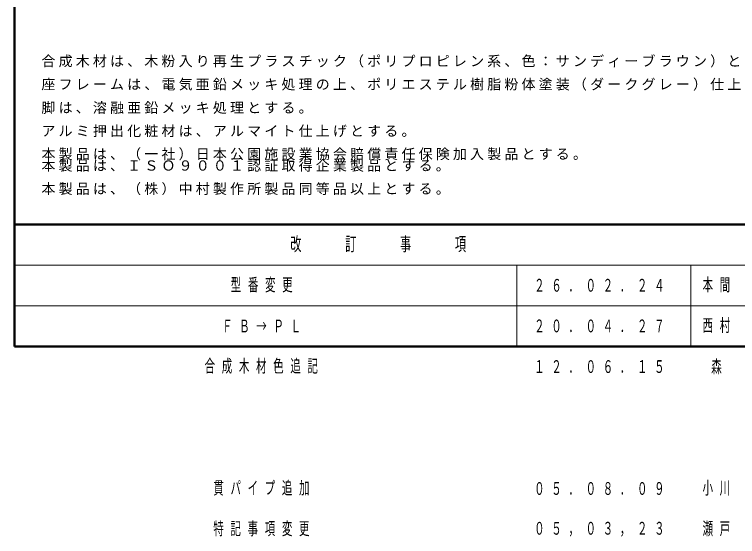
# Model space of a CAD drawing. Units: millimetres on the paper, scale 1:20. Extents: x -365 to 4, y -33 to 257.
# Drawn here: x -365 to -240.5, y -32.8 to 57.2 of the extents above; entities that cross this region are included whole.
import ezdxf
from ezdxf.enums import TextEntityAlignment as Align

# ---------------------------------------------------------------- set-up
doc = ezdxf.new("R2010")
doc.units = ezdxf.units.MM
doc.layers.add('99', color=7, linetype='Continuous')
doc.layers.add('CLASS1', color=7, linetype='Continuous', lineweight=25)
doc.layers.add('NAKAMURA図枠', color=7, linetype='Continuous', lineweight=13)
doc.styles.add('ＭＳ ゴシック', font='')
doc.styles.get('ＭＳ ゴシック').set_extended_font_data('MS Gothic')

msp = doc.modelspace()

# ---------------------------------------------------------------- linework, layer by layer
at = {"layer": 'NAKAMURA図枠', "lineweight": 50}
for p, q in [((-365, 257), (-365, 0)), ((-365, 21), (0, 21)), ((-365, 0), (0, 0))]:
    msp.add_line(p, q, dxfattribs=at)
at = {"layer": 'NAKAMURA図枠'}
for p, q in [((-365, 14), (-238.5, 14)), ((-278.5, 14), (-278.5, 0)), ((-248.5, 14), (-248.5, 0)), ((-365, 7), (-238.5, 7))]:
    msp.add_line(p, q, dxfattribs=at)

# ---------------------------------------------------------------- texts
at = {"layer": '99', "style": 'ＭＳ ゴシック', "width": 0.6}
msp.add_text('森', height=2.199, dxfattribs=at).set_placement((-245, -3.5), align=Align.MIDDLE_LEFT)
at = {"layer": '99', "char_height": 2.199, "attachment_point": 4, "style": 'ＭＳ ゴシック'}
for s, insert in [('\\T1.64;\\W0.6;型番変更', (-327.75, 10.5)), ('\\T1.64;\\W0.6;２６．０２．２４', (-275.5, 10.5)), ('\\T1.64;\\W0.6;本間', (-246.5, 10.5)), ('\\T1.64;\\W0.6;西村', (-246.5, 3.5)), ('\\T1.64;\\W0.6;ＦＢ→ＰＬ', (-329.25, 3.5)), ('\\T1.64;\\W0.6;２０．０４．２７', (-275.5, 3.5)), ('\\T1.64;\\W0.6;合成木材色追記', (-332.25, -3.5)), ('\\T1.64;\\W0.6;１２．０６．１５', (-275.5, -3.5)), ('\\T1.64;\\W0.6;貫パイプ追加', (-330.75, -24.5)), ('\\T1.64;\\W0.6;０５．０８．０９', (-275.5, -24.5)), ('\\T1.64;\\W0.6;小川', (-246.5, -24.5)), ('\\T1.64;\\W0.6;特記事項変更', (-330.75, -31.5)), ('\\T1.64;\\W0.6;０５，０３，２３', (-275.5, -31.5)), ('\\T1.64;\\W0.6;瀬戸', (-246.5, -31.5))]:
    msp.add_mtext(s, dxfattribs=dict(at, insert=insert))
at = {"layer": 'CLASS1', "char_height": 1.76, "style": 'ＭＳ ゴシック'}
for s, insert, attachment_point in [('\\T1.23;合成木材は、木粉入り再生プラスチック（ポリプロピレン系、色：サンディーブラウン）とし、「再生有機系建材認定基準」適合品とする。', (-360.354, 48.03), 7), ('\\T1.23;座フレームは、電気亜鉛メッキ処理の上、ポリエステル樹脂粉体塗装（ダークグレー）仕上げとする。', (-360.354, 44.03), 7), ('\\T1.23;脚は、溶融亜鉛メッキ処理とする。', (-360.354, 40.03), 7), ('\\T1.23;アルミ押出化粧材は、アルマイト仕上げとする。', (-360.354, 36.03), 7), ('\\T1.23;本製品は、（一社）日本公園施設業協会賠償責任保険加入製品とする。', (-360.354, 32.03), 7), ('\\T1.23;本製品は、ＩＳＯ９００１認証取得企業製品とする。', (-360.354, 32.03), 1), ('\\T1.23;本製品は、（株）中村製作所製品同等品以上とする。', (-360.354, 28.03), 1)]:
    msp.add_mtext(s, dxfattribs=dict(at, insert=insert, attachment_point=attachment_point))
at = {"layer": 'NAKAMURA図枠', "color": 4, "insert": (-301.75, 17.5), "char_height": 2.346, "attachment_point": 5, "style": 'ＭＳ ゴシック'}
msp.add_mtext('\\T1.64;\\W0.6;改\u3000\u3000訂\u3000\u3000事\u3000\u3000項', dxfattribs=at)

doc.saveas('drawing.dxf')
